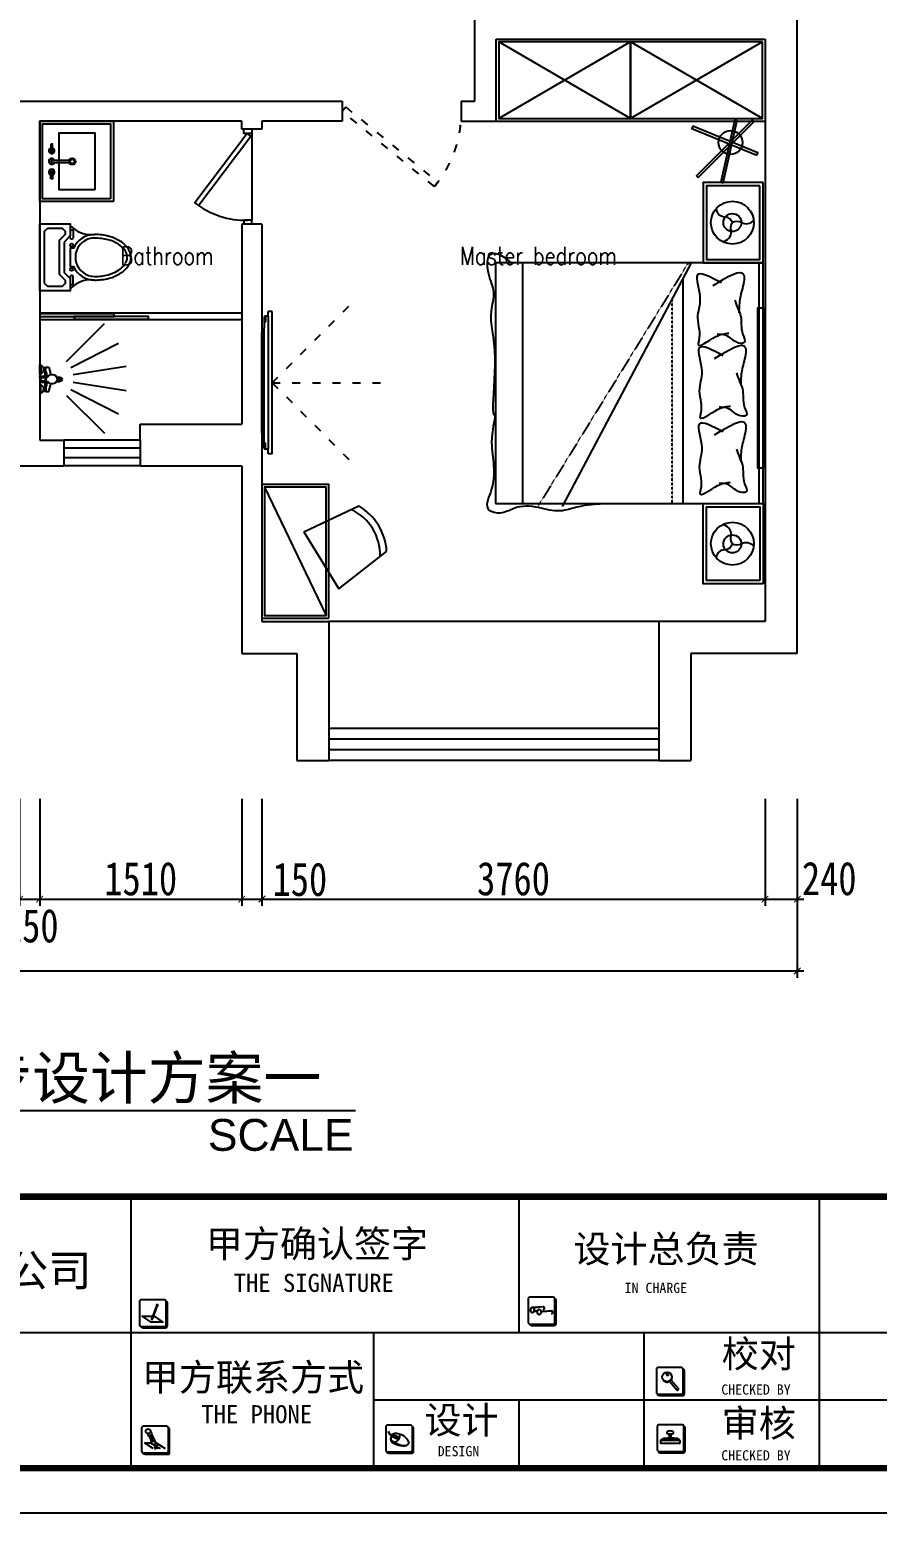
# Model space of a CAD drawing. Header units: millimetres. Extents: x -77055 to 331180, y -861586 to -491011.
# Drawn here: x 154143 to 160476, y -538275 to -527182 of the extents above; entities that cross this region are included whole.
import ezdxf
from ezdxf.enums import TextEntityAlignment as Align

# ---------------------------------------------------------------- set-up
doc = ezdxf.new("R2010")
doc.units = ezdxf.units.MM
doc.header["$PDMODE"] = 3
doc.linetypes.add('ACAD_ISO03W100', pattern=[30, 12, -18])
doc.linetypes.add('DASHED2', pattern=[0.375, 0.25, -0.125])
for name, color, linetype in [('0-01图框模板说明', 2, 'Continuous'), ('0-02图框细线', 136, 'Continuous'), ('250', 250, 'Continuous'), ('dadddd', 7, 'Continuous'), ('DOOR【门】', 1, 'Continuous'), ('IDS-FIXT', 31, 'Continuous'), ('JP-洁具灶具', 2, 'Continuous'), ('PUB_TEXT', 7, 'Continuous'), ('饰品', 36, 'Continuous')]:
    doc.layers.add(name, color=color, linetype=linetype)
doc.styles.add('_SIMPLEX', font='SIMPLEX.shx', dxfattribs={"width": 0.8})
doc.styles.add('ar', font='arial.ttf')
doc.styles.add('DIM', font='simhei.ttf', dxfattribs={"width": 0.8})
doc.styles.get("Standard").update_dxf_attribs({"font": 'simhei.ttf'})
doc.styles.add('黑体', font='simhei.ttf')
doc.dimstyles.new('1-50', dxfattribs={"dimscale": 50, "dimtxt": 5, "dimasz": 1, "dimexe": 1, "dimexo": 0.1, "dimgap": 0.5, "dimtad": 1, "dimdec": 0, "dimdsep": 46, "dimtxsty": 'DIM', "dimblk": 'ARCHTICK', "dimcen": 4, "dimdle": 1, "dimclrd": 3, "dimclre": 3, "dimclrt": 1, "dimadec": 0, "dimazin": 0, "dimtfac": 1, "dimtdec": 0, "dimtmove": 2, "dimatfit": 3, "dimldrblk": 'DOT', "dimfxl": 15, "dimfxlon": 1, "dimarcsym": 0})

# ---------------------------------------------------------------- blocks, each defined once
blk = doc.blocks.new('_ArchTick')
at = {"color": 0, "linetype": 'ByBlock', "const_width": 0.15}
blk.add_lwpolyline([(-0.5, -0.5), (0.5, 0.5)], dxfattribs=at)
blk = doc.blocks.new('*D247')
at = {"layer": '250', "color": 3, "lineweight": -2}
for p, q in [((160552, -527112), (161352, -527112)), ((161302, -527062), (161302, -527302)), ((160552, -527252), (161352, -527252))]:
    blk.add_line(p, q, dxfattribs=at)
at = {"layer": 'Defpoints', "color": 0}
for p in [(159838, -527112), (159838, -527252), (161302, -527252)]:
    blk.add_point(p, dxfattribs=at)
at = {"layer": '250', "color": 3, "lineweight": -2, "xscale": 50, "yscale": 50, "zscale": 50}
for p, rotation in [((161302, -527112), 90), ((161302, -527252), 270)]:
    blk.add_blockref('_ArchTick', p, dxfattribs=dict(at, rotation=rotation))
at = {"layer": '250', "color": 1, "insert": (161100, -527182), "char_height": 250, "attachment_point": 5, "rotation": 90, "style": 'DIM'}
blk.add_mtext('140', dxfattribs=at)
blk = doc.blocks.new('_Dot')
at = {"color": 0, "linetype": 'ByBlock', "lineweight": -2}
blk.add_line((-0.5, 0), (-1, 0), dxfattribs=at)
at = {"color": 0, "linetype": 'ByBlock', "const_width": 0.5}
blk.add_lwpolyline([(-0.25, 0, 1), (0.25, 0, 1)], format="xyb", close=True, dxfattribs=at)
blk = doc.blocks.new('*D248')
at = {"layer": '250', "color": 3, "lineweight": -2}
for p, q in [((161302, -527202), (161302, -531657)), ((160552, -527252), (161352, -527252)), ((160552, -531607), (161352, -531607))]:
    blk.add_line(p, q, dxfattribs=at)
at = {"layer": 'Defpoints', "color": 0}
for p in [(159838, -527252), (159838, -531607), (161302, -531607)]:
    blk.add_point(p, dxfattribs=at)
at = {"layer": '250', "color": 3, "lineweight": -2, "xscale": 50, "yscale": 50, "zscale": 50}
for p, rotation in [((161302, -527252), 90), ((161302, -531607), 270)]:
    blk.add_blockref('_ArchTick', p, dxfattribs=dict(at, rotation=rotation))
at = {"layer": '250', "color": 1, "insert": (161152, -529430), "char_height": 250, "attachment_point": 5, "rotation": 90, "style": 'DIM'}
blk.add_mtext('4355', dxfattribs=at)
blk = doc.blocks.new('*D249')
at = {"layer": '250', "color": 3, "lineweight": -2}
for p, q in [((160552, -531607), (161352, -531607)), ((161302, -531557), (161302, -531897)), ((160552, -531847), (161352, -531847))]:
    blk.add_line(p, q, dxfattribs=at)
at = {"layer": 'Defpoints', "color": 0}
for p in [(159838, -531607), (160078, -531847), (161302, -531847)]:
    blk.add_point(p, dxfattribs=at)
at = {"layer": '250', "color": 3, "lineweight": -2, "xscale": 50, "yscale": 50, "zscale": 50}
for p, rotation in [((161302, -531607), 90), ((161302, -531847), 270)]:
    blk.add_blockref('_ArchTick', p, dxfattribs=dict(at, rotation=rotation))
at = {"layer": '250', "color": 1, "insert": (161489, -531394), "char_height": 250, "attachment_point": 5, "rotation": 90, "style": 'DIM'}
blk.add_mtext('240', dxfattribs=at)
blk = doc.blocks.new('*D250')
at = {"layer": '250', "color": 3, "lineweight": -2}
for p, q in [((160552, -531847), (161352, -531847)), ((161302, -531797), (161302, -532457)), ((160552, -532407), (161352, -532407))]:
    blk.add_line(p, q, dxfattribs=at)
at = {"layer": 'Defpoints', "color": 0}
for p in [(160078, -531847), (159043, -532407), (161302, -532407)]:
    blk.add_point(p, dxfattribs=at)
at = {"layer": '250', "color": 3, "lineweight": -2, "xscale": 50, "yscale": 50, "zscale": 50}
for p, rotation in [((161302, -531847), 90), ((161302, -532407), 270)]:
    blk.add_blockref('_ArchTick', p, dxfattribs=dict(at, rotation=rotation))
at = {"layer": '250', "color": 1, "insert": (161100, -532127), "char_height": 250, "attachment_point": 5, "rotation": 90, "style": 'DIM'}
blk.add_mtext('560', dxfattribs=at)
blk = doc.blocks.new('*D251')
at = {"layer": '250', "color": 3, "lineweight": -2}
for p, q in [((160552, -532407), (161352, -532407)), ((161302, -532357), (161302, -532697)), ((160552, -532647), (161352, -532647))]:
    blk.add_line(p, q, dxfattribs=at)
at = {"layer": 'Defpoints', "color": 0}
for p in [(159043, -532407), (159043, -532647), (161302, -532647)]:
    blk.add_point(p, dxfattribs=at)
at = {"layer": '250', "color": 3, "lineweight": -2, "xscale": 50, "yscale": 50, "zscale": 50}
for p, rotation in [((161302, -532407), 90), ((161302, -532647), 270)]:
    blk.add_blockref('_ArchTick', p, dxfattribs=dict(at, rotation=rotation))
at = {"layer": '250', "color": 1, "insert": (161100, -532791), "char_height": 250, "attachment_point": 5, "rotation": 90, "style": 'DIM'}
blk.add_mtext('240', dxfattribs=at)
blk = doc.blocks.new('*D274')
at = {"layer": '250', "color": 3, "lineweight": -2}
for p, q in [((154068, -532933), (154068, -533733)), ((154218, -532933), (154218, -533733)), ((154018, -533683), (154268, -533683))]:
    blk.add_line(p, q, dxfattribs=at)
at = {"layer": 'Defpoints', "color": 0}
for p in [(154068, -529888), (154218, -530688), (154218, -533683)]:
    blk.add_point(p, dxfattribs=at)
at = {"layer": '250', "color": 3, "lineweight": -2, "xscale": 50, "yscale": 50, "zscale": 50, "rotation": 180}
blk.add_blockref('_ArchTick', (154068, -533683), dxfattribs=at)
at = {"layer": '250', "color": 3, "lineweight": -2, "xscale": 50, "yscale": 50, "zscale": 50}
blk.add_blockref('_ArchTick', (154218, -533683), dxfattribs=at)
at = {"layer": '250', "color": 1, "insert": (154155, -533883), "char_height": 250, "attachment_point": 5, "style": 'DIM'}
blk.add_mtext('150', dxfattribs=at)
blk = doc.blocks.new('*D275')
at = {"layer": '250', "color": 3, "lineweight": -2}
for p, q in [((154218, -532933), (154218, -533733)), ((155728, -532933), (155728, -533733)), ((154168, -533683), (155778, -533683))]:
    blk.add_line(p, q, dxfattribs=at)
at = {"layer": 'Defpoints', "color": 0}
for p in [(154218, -530688), (155728, -530878), (155728, -533683)]:
    blk.add_point(p, dxfattribs=at)
at = {"layer": '250', "color": 3, "lineweight": -2, "xscale": 50, "yscale": 50, "zscale": 50, "rotation": 180}
blk.add_blockref('_ArchTick', (154218, -533683), dxfattribs=at)
at = {"layer": '250', "color": 3, "lineweight": -2, "xscale": 50, "yscale": 50, "zscale": 50}
blk.add_blockref('_ArchTick', (155728, -533683), dxfattribs=at)
at = {"layer": '250', "color": 1, "insert": (154973, -533531), "char_height": 250, "attachment_point": 5, "style": 'DIM'}
blk.add_mtext('1510', dxfattribs=at)
blk = doc.blocks.new('*D276')
at = {"layer": '250', "color": 3, "lineweight": -2}
for p, q in [((155728, -532933), (155728, -533733)), ((155878, -532933), (155878, -533733)), ((155678, -533683), (155928, -533683))]:
    blk.add_line(p, q, dxfattribs=at)
at = {"layer": 'Defpoints', "color": 0}
for p in [(155878, -532043), (155728, -532283), (155878, -533683)]:
    blk.add_point(p, dxfattribs=at)
at = {"layer": '250', "color": 3, "lineweight": -2, "xscale": 50, "yscale": 50, "zscale": 50, "rotation": 180}
blk.add_blockref('_ArchTick', (155728, -533683), dxfattribs=at)
at = {"layer": '250', "color": 3, "lineweight": -2, "xscale": 50, "yscale": 50, "zscale": 50}
blk.add_blockref('_ArchTick', (155878, -533683), dxfattribs=at)
at = {"layer": '250', "color": 1, "insert": (156162, -533536), "char_height": 250, "attachment_point": 5, "style": 'DIM'}
blk.add_mtext('150', dxfattribs=at)
blk = doc.blocks.new('*D277')
at = {"layer": '250', "color": 3, "lineweight": -2}
for p, q in [((155878, -532933), (155878, -533733)), ((159638, -532933), (159638, -533733)), ((155828, -533683), (159688, -533683))]:
    blk.add_line(p, q, dxfattribs=at)
at = {"layer": 'Defpoints', "color": 0}
for p in [(155878, -532043), (159638, -532043), (159638, -533683)]:
    blk.add_point(p, dxfattribs=at)
at = {"layer": '250', "color": 3, "lineweight": -2, "xscale": 50, "yscale": 50, "zscale": 50, "rotation": 180}
blk.add_blockref('_ArchTick', (155878, -533683), dxfattribs=at)
at = {"layer": '250', "color": 3, "lineweight": -2, "xscale": 50, "yscale": 50, "zscale": 50}
blk.add_blockref('_ArchTick', (159638, -533683), dxfattribs=at)
at = {"layer": '250', "color": 1, "insert": (157758, -533531), "char_height": 250, "attachment_point": 5, "style": 'DIM'}
blk.add_mtext('3760', dxfattribs=at)
blk = doc.blocks.new('*D278')
at = {"layer": '250', "color": 3, "lineweight": -2}
for p, q in [((159638, -532933), (159638, -533733)), ((159878, -532933), (159878, -533733)), ((159588, -533683), (159928, -533683))]:
    blk.add_line(p, q, dxfattribs=at)
at = {"layer": 'Defpoints', "color": 0}
for p in [(159638, -532043), (159878, -532283), (159878, -533683)]:
    blk.add_point(p, dxfattribs=at)
at = {"layer": '250', "color": 3, "lineweight": -2, "xscale": 50, "yscale": 50, "zscale": 50, "rotation": 180}
blk.add_blockref('_ArchTick', (159638, -533683), dxfattribs=at)
at = {"layer": '250', "color": 3, "lineweight": -2, "xscale": 50, "yscale": 50, "zscale": 50}
blk.add_blockref('_ArchTick', (159878, -533683), dxfattribs=at)
at = {"layer": '250', "color": 1, "insert": (160117, -533530), "char_height": 250, "attachment_point": 5, "style": 'DIM'}
blk.add_mtext('240', dxfattribs=at)
blk = doc.blocks.new('*D280')
at = {"layer": '250', "color": 3, "lineweight": -2}
for p, q in [((145608, -533471), (145608, -534271)), ((159878, -533471), (159878, -534271)), ((159928, -534221), (145558, -534221))]:
    blk.add_line(p, q, dxfattribs=at)
at = {"layer": 'Defpoints', "color": 0}
for p in [(145608, -532836), (159878, -532836), (145608, -534221)]:
    blk.add_point(p, dxfattribs=at)
at = {"layer": '250', "color": 3, "lineweight": -2, "xscale": 50, "yscale": 50, "zscale": 50, "rotation": 180}
blk.add_blockref('_ArchTick', (145608, -534221), dxfattribs=at)
at = {"layer": '250', "color": 3, "lineweight": -2, "xscale": 50, "yscale": 50, "zscale": 50}
blk.add_blockref('_ArchTick', (159878, -534221), dxfattribs=at)
at = {"layer": '250', "color": 1, "insert": (152743, -534070), "char_height": 250, "attachment_point": 5, "style": 'DIM'}
blk.add_mtext('14270', dxfattribs=at)
blk = doc.blocks.new('A$C54042851')
at = {"layer": 'PUB_TEXT', "color": 5, "style": '_SIMPLEX', "width": 0.8}
for s, height, p in [('Bathroom', 133.3, (7045, 25)), ('Master bedroom', 133.33, (9583, 25))]:
    blk.add_text(s, height=height, dxfattribs=at).set_placement(p)
blk = doc.blocks.new('GFV85')
at = {"color": 2, "ltscale": 1000}
for p, q in [((56980, 6593), (54980, 6593)), ((54980, 6593), (54980, 4793)), ((56980, 4793), (56980, 6593)), ((56380, 4793), (56380, 6475)), ((54980, 4793), (56980, 4793))]:
    blk.add_line(p, q, dxfattribs=at)
at = {"color": 8, "ltscale": 1000}
blk.add_line((55180, 6593), (55180, 4793), dxfattribs=at)
at = {"color": 8, "linetype": 'DASHED2', "ltscale": 0.5}
for p, q in [((56420, 6593), (55290, 4762)), ((56300, 4793), (56300, 6317))]:
    blk.add_line(p, q, dxfattribs=at)
at = {"color": 1, "ltscale": 1000}
for p, q in [((56440, 6593), (55476, 4771)), ((56950, 4793), (56950, 6593))]:
    blk.add_line(p, q, dxfattribs=at)
at = {"color": 2}
for points in [[(56980, 7193), (56530, 7193), (56530, 6593), (56980, 6593)], [(56980, 4193), (56530, 4193), (56530, 4793), (56980, 4793)]]:
    blk.add_lwpolyline(points, close=True, dxfattribs=at)
at = {"color": 1}
for points in [[(56955, 7168), (56555, 7168), (56555, 6618), (56955, 6618)], [(56955, 4218), (56555, 4218), (56555, 4768), (56955, 4768)]]:
    blk.add_lwpolyline(points, close=True, dxfattribs=at)
at = {"color": 3}
blk.add_lwpolyline([(56980, 5057), (56940, 5057), (56940, 6256), (56980, 6256)], close=True, dxfattribs=at)
for centre in [(56749, 6893), (56749, 4493)]:
    blk.add_circle(centre, 160, dxfattribs=at)
at = {"color": 1}
for centre in [(56749, 6894), (56749, 4491)]:
    blk.add_circle(centre, 67.5, dxfattribs=at)
for centre, radius, start, end in [((56693, 7002), 65, 184.5472, 274.0046), ((56684, 6868), 70.2, 21.5496, 79.0602), ((56805, 6852), 69.8, 142.7692, 200.655), ((56783, 6815), 86, 66.8898, 113.1102), ((56850, 6966), 80.7, 245.5061, 315.9952), ((56669, 6822), 70.8, 274.3234, 4.4208), ((56669, 4563), 70.8, 355.5792, 85.6766), ((56805, 4533), 69.8, 159.345, 217.2308), ((56693, 4383), 65, 85.9954, 175.4528), ((56684, 4517), 70.2, 280.9398, 338.4504), ((56783, 4570), 86, 246.8898, 293.1102), ((56850, 4419), 80.7, 44.0048, 114.4939)]:
    blk.add_arc(centre, radius, start, end, dxfattribs=at)
at = {"color": 2, "ltscale": 1000}
blk.add_open_spline([(55099, 6593), (55020, 6663), (54902, 6692), (54924, 6482), (54983, 6374), (54918, 6183), (55000, 5964), (54942, 5420), (54992, 5492), (54918, 5209), (55008, 4991), (54883, 4745), (55025, 4713), (55227, 4826), (55393, 4701), (55617, 4783), (55724, 4789), (55783, 4793)], degree=3, knots=[0, 0, 0, 0, 140.356688, 240.855445, 374.272085, 514.628774, 800.960617, 1037.309606, 1234.977718, 1501.883052, 1872.056655, 1990.732643, 2052.345442, 2125.407537, 2467.000811, 2608.004871, 2786.638856, 2786.638856, 2786.638856, 2786.638856], dxfattribs=at)
at = {"color": 1, "ltscale": 1000}
for points, knots in [([(56603, 6422), (56710, 6488), (56868, 6585), (56824, 6402), (56800, 6315), (56799, 6258), (56798, 6220)], [0, 0, 0, 0, 257.192142, 380.388355, 440.188761, 557.045341, 557.045341, 557.045341, 557.045341]), ([(56667, 6443), (56587, 6486), (56433, 6569), (56519, 6354), (56499, 6254), (56482, 6176), (56504, 6095), (56505, 6033), (56480, 5939), (56624, 6057), (56694, 6064), (56723, 6067)], [0, 0, 0, 0, 197.98522, 383.798459, 461.536852, 537.063609, 629.138715, 719.341985, 744.183766, 895.041347, 1000.692483, 1000.692483, 1000.692483, 1000.692483]), ([(56767, 6314), (56774, 6293), (56787, 6254), (56827, 6170), (56802, 6093), (56857, 5995), (56770, 5983), (56724, 6058), (56658, 6058), (56636, 6058)], [0, 0, 0, 0, 70.314327, 132.712823, 281.06886, 345.030234, 373.143701, 508.899423, 574.349148, 574.349148, 574.349148, 574.349148]), ([(56616, 5877), (56723, 5943), (56881, 6040), (56837, 5858), (56813, 5770), (56812, 5713), (56811, 5675)], [0, 0, 0, 0, 257.192142, 380.388355, 440.188761, 557.045341, 557.045341, 557.045341, 557.045341]), ([(56680, 5898), (56600, 5941), (56446, 6024), (56532, 5809), (56512, 5709), (56495, 5631), (56517, 5550), (56518, 5488), (56493, 5394), (56637, 5512), (56707, 5519), (56736, 5522)], [0, 0, 0, 0, 197.98522, 383.798459, 461.536852, 537.063609, 629.138715, 719.341985, 744.183766, 895.041347, 1000.692483, 1000.692483, 1000.692483, 1000.692483]), ([(56779, 5769), (56787, 5748), (56800, 5709), (56840, 5625), (56815, 5548), (56870, 5450), (56783, 5438), (56737, 5513), (56671, 5513), (56649, 5514)], [0, 0, 0, 0, 70.314327, 132.712823, 281.06886, 345.030234, 373.143701, 508.899423, 574.349148, 574.349148, 574.349148, 574.349148]), ([(56616, 5307), (56723, 5373), (56881, 5470), (56837, 5288), (56813, 5201), (56812, 5144), (56811, 5106)], [0, 0, 0, 0, 257.192142, 380.388355, 440.188761, 557.045341, 557.045341, 557.045341, 557.045341]), ([(56680, 5328), (56600, 5371), (56446, 5454), (56532, 5239), (56512, 5140), (56495, 5062), (56517, 4980), (56518, 4918), (56493, 4825), (56637, 4943), (56707, 4950), (56736, 4952)], [0, 0, 0, 0, 197.98522, 383.798459, 461.536852, 537.063609, 629.138715, 719.341985, 744.183766, 895.041347, 1000.692483, 1000.692483, 1000.692483, 1000.692483]), ([(56779, 5200), (56787, 5179), (56800, 5139), (56840, 5055), (56815, 4978), (56870, 4880), (56783, 4868), (56737, 4944), (56671, 4944), (56649, 4944)], [0, 0, 0, 0, 70.314327, 132.712823, 281.06886, 345.030234, 373.143701, 508.899423, 574.349148, 574.349148, 574.349148, 574.349148])]:
    blk.add_open_spline(points, degree=3, knots=knots, dxfattribs=at)
blk = doc.blocks.new('WERWW')
at = {"color": 1}
for points in [[(50095, 16268), (49868, 16268), (49823, 16223), (49732, 16223), (49732, 16450), (50232, 16450), (50232, 16223), (50141, 16223)], [(49788, 16416), (49766, 16393), (49766, 16280), (49788, 16257), (49808, 16257), (49854, 16302), (50109, 16302), (50155, 16257), (50175, 16257), (50198, 16280), (50198, 16393), (50175, 16416)]]:
    blk.add_lwpolyline(points, close=True, dxfattribs=at)
for points in [[(49777, 16223), (49777, 16200), (49834, 16200, 1), (49834, 16223), (49823, 16223)], [(50186, 16200), (50186, 16200), (50129, 16200, -1), (50129, 16223), (50141, 16223)]]:
    blk.add_lwpolyline(points, format="xyb", dxfattribs=at)
at = {"color": 2}
blk.add_lwpolyline([(49913, 16200), (49913, 16197, 0.298217), (49811, 16041, 0.063415), (49825, 15932, 0.076468), (49861, 15848, 0.107136), (49921, 15787, 0.147373), (49982, 15768, 0.147373), (50042, 15787, 0.107136), (50102, 15848, 0.076468), (50138, 15932, 0.063415), (50152, 16041, 0.298217), (50050, 16197), (50050, 16200)], format="xyb", dxfattribs=at)
at = {"color": 1}
for points in [[(50050, 16200), (50050, 16223), (49913, 16223), (49913, 16200)], [(50186, 16223), (50186, 16200)]]:
    blk.add_lwpolyline(points, dxfattribs=at)
for centre in [(49891, 16212), (50073, 16212)]:
    blk.add_circle(centre, 11.4, dxfattribs=at)
for centre, radius, start, end in [((49609, 16069), 204, 39.9797, 48.911), ((50355, 16069), 204, 131.089, 140.0203), ((49982, 16041), 143, 106.6015, 180), ((49982, 16041), 143, 0, 106.6015), ((50246, 16041), 408, 180, 194.5142), ((49717, 16041), 408, 345.4858, 360), ((50116, 16007), 273, 194.5142, 212.0054), ((50033, 15956), 176, 212.0054, 236.4659), ((49930, 15956), 176, 303.5341, 327.9946), ((49848, 16007), 273, 327.9946, 345.4858), ((49982, 15878), 82.2, 236.4659, 269.9999), ((49982, 15878), 82.2, 270.0001, 303.5341)]:
    blk.add_arc(centre, radius, start, end, dxfattribs=at)
at = {"color": 2}
for centre, start, end in [((49609, 16069), 352.2011, 39.9797), ((50355, 16069), 140.0203, 187.7989)]:
    blk.add_arc(centre, 204, start, end, dxfattribs=at)
blk = doc.blocks.new('A$C375F542B')
at = {"color": 45}
for points in [[(465, 458), (453, 471), (34, 52), (47, 39)], [(338, 469), (320, 473), (216, 4), (234, 0)], [(485, 207), (492, 224), (7, 423), (0, 406)]]:
    blk.add_lwpolyline(points, close=True, dxfattribs=at)
blk.add_circle((289, 301), 89.6, dxfattribs=at)
blk = doc.blocks.new('941RFD')
at = {"color": 2}
for p, q in [((40964, 8550), (40841, 8550)), ((40964, 8532), (40841, 8532))]:
    blk.add_line(p, q, dxfattribs=at)
for points in [[(40643, 8754), (40909, 8754), (40909, 8328), (40643, 8328)], [(40971, 8671), (40971, 8613), (40959, 8613), (40959, 8671)], [(40971, 8411), (40971, 8469), (40959, 8469), (40959, 8411)]]:
    blk.add_lwpolyline(points, close=True, dxfattribs=at)
for radius in [24, 16]:
    blk.add_circle((40812, 8541), radius, dxfattribs=at)
for centre, radius, start, end in [((40841, 8541), 8.57, 90, 270), ((40965, 8621), 22, 105.2764, 74.7237), ((40965, 8541), 22, 202.9179, 157.0821), ((40964, 8541), 8.57, 270, 90), ((40965, 8461), 22, 285.2764, 254.7237)]:
    blk.add_arc(centre, radius, start, end, dxfattribs=at)
blk = doc.blocks.new('A$C761A5A90')
at = {"color": 8, "ltscale": 120}
for p, q in [((-77, 233), (-258, 589)), ((-23, 251), (-86, 646)), ((34, 251), (96, 646)), ((87, 233), (269, 589)), ((-123, 200), (-405, 483)), ((133, 200), (416, 483))]:
    blk.add_line(p, q, dxfattribs=at)
at = {"layer": 'IDS-FIXT'}
for p, q in [((-20, 123), (-17, 151)), ((-19, 124), (-16, 147)), ((-14, 126), (-12, 139)), ((12, 127), (10, 139)), ((17, 125), (14, 147)), ((18, 125), (15, 151)), ((-108, 8), (-89, 27)), ((-108, 0), (-108, 8)), ((-108, 8), (-40, 8)), ((-40, 0), (-108, 0)), ((-92, 68), (-44, 81)), ((-92, 45), (-92, 68)), ((-87, 45), (-92, 45)), ((-89, 41), (-87, 43)), ((-89, 33), (-89, 41)), ((-89, 41), (-86, 41)), ((-87, 31), (-89, 33)), ((-86, 33), (-89, 33)), ((-89, 27), (-87, 27)), ((-87, 45), (-87, 43)), ((-61, 45), (-87, 45)), ((-87, 43), (-74, 43)), ((-87, 27), (-87, 31)), ((-87, 31), (-74, 31)), ((-87, 27), (-74, 27)), ((-86, 41), (-84, 43)), ((-86, 41), (-86, 33)), ((-86, 33), (-83, 31)), ((-77, 41), (-79, 43)), ((-79, 31), (-77, 33)), ((-77, 33), (-77, 41)), ((-77, 41), (-74, 41)), ((-77, 33), (-74, 33)), ((-61, 43), (-74, 43)), ((-71, 41), (-74, 41)), ((-71, 33), (-74, 33)), ((-61, 31), (-74, 31)), ((-61, 27), (-74, 27)), ((-71, 41), (-69, 43)), ((-71, 33), (-71, 41)), ((-69, 31), (-71, 33)), ((-63, 33), (-66, 31)), ((-63, 41), (-65, 43)), ((-63, 41), (-63, 33)), ((-59, 41), (-63, 41)), ((-63, 33), (-59, 33)), ((-61, 45), (-61, 43)), ((-50, 45), (-61, 45)), ((-59, 41), (-61, 43)), ((-61, 31), (-59, 33)), ((-61, 27), (-61, 31)), ((-59, 27), (-61, 27)), ((-59, 33), (-59, 41)), ((-40, 8), (-59, 27)), ((-40, 8), (-40, 0)), ((-16, 57), (-27, 70)), ((-22, 44), (-15, 44)), ((-22, 0), (-22, 44)), ((-12, 0), (-22, 0)), ((-14, 47), (-14, 51)), ((-14, 47), (0, 47)), ((-11, 6), (-14, 42)), ((-14, 42), (0, 42)), ((-9, 6), (-12, 42)), ((-12, 18), (-12, 0)), ((-11, 8), (0, 8)), ((-11, 6), (0, 6)), ((14, 47), (0, 47)), ((14, 42), (0, 42)), ((11, 8), (0, 8)), ((11, 6), (0, 6)), ((9, 6), (12, 42)), ((11, 6), (14, 42)), ((12, 18), (12, 0)), ((12, 0), (22, 0)), ((14, 47), (14, 51)), ((22, 44), (15, 44)), ((16, 57), (27, 70)), ((22, 0), (22, 44)), ((38, 8), (57, 27)), ((38, 8), (38, 0)), ((106, 8), (38, 8)), ((38, 0), (73, 0)), ((90, 68), (42, 81)), ((48, 45), (59, 45)), ((57, 41), (59, 43)), ((57, 33), (57, 41)), ((57, 41), (61, 41)), ((59, 31), (57, 33)), ((61, 33), (57, 33)), ((57, 27), (59, 27)), ((59, 45), (59, 43)), ((59, 45), (85, 45)), ((59, 43), (72, 43)), ((59, 27), (59, 31)), ((59, 31), (72, 31)), ((59, 27), (72, 27)), ((61, 41), (63, 43)), ((61, 41), (61, 33)), ((61, 33), (64, 31)), ((69, 41), (67, 43)), ((67, 31), (69, 33)), ((69, 41), (72, 41)), ((69, 33), (69, 41)), ((69, 33), (72, 33)), ((85, 43), (72, 43)), ((75, 41), (72, 41)), ((75, 33), (72, 33)), ((85, 31), (72, 31)), ((85, 27), (72, 27)), ((73, 0), (93, 0)), ((75, 41), (77, 43)), ((75, 33), (75, 41)), ((77, 31), (75, 33)), ((84, 33), (81, 31)), ((84, 41), (82, 43)), ((84, 41), (84, 33)), ((87, 41), (84, 41)), ((84, 33), (87, 33)), ((85, 45), (85, 43)), ((85, 45), (90, 45)), ((87, 41), (85, 43)), ((85, 31), (87, 33)), ((85, 27), (85, 31)), ((87, 27), (85, 27)), ((87, 33), (87, 41)), ((106, 8), (87, 27)), ((90, 45), (90, 68)), ((93, 0), (106, 0)), ((106, 0), (106, 8))]:
    blk.add_line(p, q, dxfattribs=at)
for centre, radius, start, end in [((0, 93), 36.1, 319.5542, 220.4458), ((1, 149), 18, 95.4923, 174.5077), ((1, 145), 17.5, 96.9811, 173.0189), ((2, 139), 20.4, 99.0595, 154.6803), ((-1, 137), 11, 87.2058, 172.4054), ((-3, 149), 18, 5.4923, 84.5077), ((-3, 145), 17.5, 6.9811, 83.0189), ((-4, 139), 20.4, 25.3197, 80.9405), ((0, 137), 11, 7.5946, 92.7942), ((-3, 339), 301, 257.8397, 266.4081), ((-47, 38), 11.4, 98.8068, 145.204), ((-41, -1), 46.4, 73.3881, 101.84), ((-42, 6), 44.3, 59.2774, 98.8068), ((-51, 111), 30.8, 284.3003, 301.8624), ((-31, 33), 11.7, 39.2318, 73.3881), ((-1, 66), 25.6, 172.7672, 237.1919), ((-23, 51), 8.55, 0, 40.4458), ((-10, 45), 4.75, 143.1301, 216.8699), ((0, 27), 24.2, 241.9275, 298.0725), ((23, 51), 8.55, 139.5542, 180), ((10, 45), 4.75, 323.1301, 36.8699), ((-1, 66), 25.6, 308.018, 2.6898), ((40, 6), 44.3, 81.1932, 120.7226), ((-3, 339), 301, 274.7401, 282.1603), ((29, 33), 11.7, 106.6119, 127.7119), ((39, -1), 46.4, 78.16, 106.6119), ((49, 111), 30.8, 241.6884, 255.6997), ((45, 38), 11.4, 34.796, 81.1932)]:
    blk.add_arc(centre, radius, start, end, dxfattribs=at)
blk = doc.blocks.new('A$C19C21231')
at = {"layer": 'DOOR【门】', "color": 250, "linetype": 'ACAD_ISO03W100', "ltscale": 5}
for q in [(-636, -636), (0, -900), (636, -636)]:
    blk.add_line((0, 0), q, dxfattribs=at)
at = {"layer": '饰品', "color": 1}
for p, q in [((-532, 0), (-532, 30)), ((-532, 30), (-497, 30)), ((-532, 0), (532, 0)), ((-497, 30), (-497, 51)), ((-489, 60), (-407, 60)), ((-407, 60), (-391, 72)), ((-376, 77), (376, 77)), ((407, 60), (391, 72)), ((489, 60), (407, 60)), ((497, 30), (497, 51)), ((497, 30), (532, 30)), ((532, 0), (532, 30))]:
    blk.add_line(p, q, dxfattribs=at)
at = {"layer": '饰品', "color": 8}
for p, q in [((-497, 50), (-459, 50)), ((497, 30), (-497, 30)), ((-451, 54), (-448, 60)), ((-407, 60), (407, 60)), ((451, 54), (448, 60)), ((497, 50), (459, 50))]:
    blk.add_line(p, q, dxfattribs=at)
at = {"layer": '饰品', "color": 1}
for centre, radius, start, end in [((-489, 51), 8.64, 90, 180), ((-376, 51), 25.9, 90, 127.4515), ((376, 51), 25.9, 52.5485, 90), ((489, 51), 8.64, 0, 90)]:
    blk.add_arc(centre, radius, start, end, dxfattribs=at)
at = {"layer": '饰品', "color": 8}
for centre, start, end in [((-459, 58), 270, 333.3646), ((459, 58), 206.6354, 270)]:
    blk.add_arc(centre, 8.64, start, end, dxfattribs=at)
blk = doc.blocks.new('A$C277C16EF')
at = {"layer": '0-01图框模板说明'}
for points in [[(-12145, 1411, -0.414214), (-12158, 1397), (-12331, 1397, -0.071272), (-12335, 1398, 0.348143), (-12322, 1388), (-12149, 1388, 0.414214), (-12135, 1401), (-12135, 1574, 0.333108), (-12145, 1587, -0.057743), (-12145, 1584)], [(-9240, 1428, -0.414214), (-9254, 1415), (-9427, 1415, -0.071272), (-9430, 1416, 0.348143), (-9417, 1405), (-9245, 1405, 0.414214), (-9231, 1419), (-9231, 1592, 0.333108), (-9241, 1605, -0.057743), (-9240, 1601)], [(-8283, 904, -0.414214), (-8296, 891), (-8469, 891, -0.071272), (-8473, 891, 0.348143), (-8460, 881), (-8287, 881, 0.414214), (-8273, 894), (-8273, 1067, 0.333108), (-8283, 1080, -0.057743), (-8283, 1077)], [(-12128, 465, -0.414214), (-12141, 451), (-12314, 451, -0.071272), (-12318, 452, 0.348143), (-12305, 442), (-12132, 442, 0.414214), (-12119, 455), (-12119, 628, 0.333108), (-12129, 641, -0.057743), (-12128, 638)], [(-10305, 473, -0.414214), (-10318, 460), (-10491, 460, -0.071272), (-10495, 460, 0.348143), (-10482, 450), (-10309, 450, 0.414214), (-10296, 463), (-10296, 636, 0.333108), (-10305, 649, -0.057743), (-10305, 646)], [(-8276, 476, -0.414214), (-8289, 462), (-8462, 462, -0.071272), (-8466, 463, 0.348143), (-8453, 453), (-8280, 453, 0.414214), (-8267, 466), (-8267, 639, 0.333108), (-8276, 652, -0.057743), (-8276, 649)]]:
    blk.add_hatch(color=8, dxfattribs=at).paths.add_polyline_path(points)
at = {"layer": '0-01图框模板说明', "color": 8}
for p, q in [((-12251, 1448), (-12253, 1444)), ((-12252, 1448), (-12253, 1446)), ((-12253, 1446), (-12253, 1444)), ((-12252, 1445), (-12253, 1444)), ((-12251, 1447), (-12252, 1445)), ((-9408, 1541), (-9327, 1547)), ((-9396, 1540), (-9326, 1546)), ((-9345, 1510), (-9264, 1516)), ((-9333, 1509), (-9264, 1515)), ((-8385, 988), (-8328, 922)), ((-8374, 997), (-8317, 932)), ((-10462, 577), (-10429, 561)), ((-10421, 576), (-10454, 588)), ((-10449, 575), (-10449, 575)), ((-10449, 575), (-10425, 562)), ((-10420, 571), (-10445, 582)), ((-10379, 585), (-10421, 597)), ((-10411, 561), (-10404, 557)), ((-8449, 546), (-8428, 560)), ((-8426, 561), (-8406, 561)), ((-8383, 572), (-8383, 576)), ((-8376, 572), (-8376, 576)), ((-8350, 561), (-8328, 561)), ((-8308, 546), (-8326, 560)), ((-12241, 484), (-12306, 527)), ((-12306, 527), (-12253, 527)), ((-12224, 527), (-12219, 527)), ((-12219, 527), (-12153, 484)), ((-10471, 551), (-10471, 551)), ((-10456, 543), (-10415, 520))]:
    blk.add_line(p, q, dxfattribs=at)
at = {"layer": '0-01图框模板说明', "color": 2, "const_width": 49}
blk.add_lwpolyline([(-338, 19745), (-338, 338), (-28062, 338), (-28062, 19745)], close=True, dxfattribs=at)
blk.add_lwpolyline([(-338, 2367), (-28066, 2367)], dxfattribs=at)
at = {"layer": '0-01图框模板说明', "color": 8}
for points in [[(-12331, 1397), (-12158, 1397, 0.414214), (-12145, 1411), (-12145, 1584, 0.414214), (-12158, 1597), (-12331, 1597, 0.414214), (-12344, 1584), (-12344, 1411, 0.414214)], [(-12208, 1555), (-12215, 1557), (-12215, 1559, -0.451962), (-12211, 1560), (-12210, 1560, -0.418435), (-12208, 1556)], [(-9427, 1415), (-9254, 1415, 0.414214), (-9240, 1428), (-9240, 1601, 0.414214), (-9254, 1615), (-9427, 1615, 0.414214), (-9440, 1601), (-9440, 1428, 0.414214)], [(-8469, 891), (-8296, 891, 0.414214), (-8283, 904), (-8283, 1077, 0.414214), (-8296, 1090), (-8469, 1090, 0.414214), (-8482, 1077), (-8482, 904, 0.414214)], [(-12314, 451), (-12141, 451, 0.414214), (-12128, 465), (-12128, 638, 0.414214), (-12141, 651), (-12314, 651, 0.414214), (-12328, 638), (-12328, 465, 0.414214)], [(-10491, 460), (-10318, 460, 0.414214), (-10305, 473), (-10305, 646, 0.414214), (-10318, 659), (-10491, 659, 0.414214), (-10504, 646), (-10504, 473, 0.414214)], [(-8462, 462), (-8289, 462, 0.414214), (-8276, 476), (-8276, 649, 0.414214), (-8289, 662), (-8462, 662, 0.414214), (-8476, 649), (-8476, 476, 0.414214)], [(-8446, 547), (-8311, 547, -0.414214), (-8307, 543), (-8307, 526, -0.414214), (-8311, 522), (-8446, 522, -0.414214), (-8450, 526), (-8450, 543, -0.414214)]]:
    blk.add_lwpolyline(points, format="xyb", close=True, dxfattribs=at)
for points in [[(-12335, 1398, 0.348143), (-12322, 1388), (-12149, 1388, 0.414214), (-12135, 1401), (-12135, 1574, 0.333108), (-12145, 1587)], [(-9430, 1416, 0.348143), (-9417, 1405), (-9245, 1405, 0.414214), (-9231, 1419), (-9231, 1592, 0.333108), (-9241, 1605)], [(-8473, 891, 0.348143), (-8460, 881), (-8287, 881, 0.414214), (-8273, 894), (-8273, 1067, 0.333108), (-8283, 1080)], [(-12318, 452, 0.348143), (-12305, 442), (-12132, 442, 0.414214), (-12119, 455), (-12119, 628, 0.333108), (-12129, 641)], [(-10495, 460, 0.348143), (-10482, 450), (-10309, 450, 0.414214), (-10296, 463), (-10296, 636, 0.333108), (-10305, 649)], [(-8466, 463, 0.348143), (-8453, 453), (-8280, 453, 0.414214), (-8267, 466), (-8267, 639, 0.333108), (-8276, 652)]]:
    blk.add_lwpolyline(points, format="xyb", dxfattribs=at)
for points in [[(-12208, 1555), (-12216, 1558), (-12218, 1551), (-12210, 1548)], [(-12251, 1447), (-12252, 1448), (-12249, 1464), (-12242, 1462)], [(-12211, 1548), (-12218, 1551), (-12249, 1464), (-12242, 1462)], [(-8409, 559), (-8347, 559), (-8347, 551), (-8409, 551)]]:
    blk.add_lwpolyline(points, close=True, dxfattribs=at)
for points in [[(-12238, 1473), (-12235, 1473), (-12170, 1430), (-12257, 1430), (-12323, 1473), (-12246, 1473)], [(-8369, 565), (-8356, 565), (-8347, 559), (-8409, 559), (-8399, 565), (-8390, 565)]]:
    blk.add_lwpolyline(points, dxfattribs=at)
for centre, radius in [((-8402, 1020), 36), ((-12280, 614), 17.7), ((-12268, 579), 2.53), ((-12263, 570), 2.53), ((-12262, 582), 2.53), ((-12259, 560), 2.53), ((-12258, 573), 2.53), ((-12256, 586), 2.53), ((-12253, 563), 2.53), ((-12252, 576), 2.53), ((-12247, 566), 2.53), ((-12242, 555), 2.53), ((-12254, 548), 2.53), ((-12239, 527), 14.3), ((-12248, 551), 2.53)]:
    blk.add_circle(centre, radius, dxfattribs=at)
for centre, radius, start, end in [((-9389, 1516), 24.9, 105.757, 120.9015), ((-9388, 1491), 21.7, 39.9377, 115.0821), ((-9396, 1540), 0.332, 94.538, 105.757), ((-9381, 1528), 16.1, 194.4811, 315.0527), ((-9326, 1485), 24.9, 105.757, 138.6812), ((-9333, 1509), 0.332, 94.538, 105.757), ((-9332, 1534), 14.1, 298.7114, 70.1269), ((-9332, 1534), 13.4, 300.3285, 62.5398), ((-9326, 1545), 0.332, 62.5398, 94.538), ((-9325, 1522), 0.341, 133.8328, 294.2798), ((-9269, 1503), 14.1, 298.7114, 70.1269), ((-9264, 1515), 0.332, 62.5398, 94.538), ((-9270, 1503), 13.4, 300.3285, 62.5398), ((-9263, 1491), 0.341, 133.8328, 294.2798), ((-8401, 1017), 36, 191.5054, 300.5031), ((-8404, 1020), 18, 22.4479, 114.9174), ((-8408, 1029), 8.45, 340.0341, 111.5177), ((-8401, 1017), 36, 323.7918, 16.5929), ((-8324, 929), 7.87, 246.2917, 21.6824), ((-12394, 500), 144, 10.8653, 46.0134), ((-11892, 729), 386, 196.3548, 210.1283), ((-10446, 561), 21.3, 158.1829, 240.9002), ((-10421, 555), 46.4, 172.2315, 207.5085), ((-10376, 526), 99.8, 139.3249, 154.2833), ((-10430, 563), 35, 74.0812, 127.264), ((-10447, 579), 3.62, 54.1755, 246.924), ((-10445, 579), 46.7, 277.384, 14.5417), ((-10419, 579), 21, 239.1443, 279.6549), ((-10424, 568), 5.39, 255.5948, 46.2056), ((-10431, 557), 21, 22.1455, 62.6561), ((-10416, 563), 5.32, 279.6549, 22.1455), ((-10448, 474), 131, 28.784, 58.3007), ((-8426, 557), 3.88, 90, 119.8772), ((-8379, 671), 77.3, 259.2449, 280.7551), ((-8411, 572), 28.6, 7.6088, 51.9955), ((-8395, 577), 13.3, 284.907, 336.821), ((-8379, 584), 23.4, 237.0341, 302.9659), ((-8347, 572), 28.6, 128.0045, 172.3912), ((-8373, 572), 2.72, 180, 209.5766), ((-8363, 578), 14.2, 209.5766, 255.9056), ((-8328, 557), 3.88, 58.6434, 90), ((-10374, 651), 146, 233.0714, 279.6677), ((-10357, 637), 131, 243.4996, 273.0164), ((-10359, 532), 27.1, 290.3762, 11.4241)]:
    blk.add_arc(centre, radius, start, end, dxfattribs=at)
for centre in [(-9409, 1520), (-9408, 1520), (-9358, 1505), (-9357, 1505)]:
    blk.add_ellipse(centre, major_axis=(0, 20.6), ratio=0.646017, dxfattribs=at)
blk.add_ellipse((-8379, 604), major_axis=(25.4, 0), ratio=0.460933, start_param=-0.967391, end_param=4.108984, dxfattribs=at)
for points in [[(-10458, 585), (-10473, 587), (-10480, 594), (-10483, 611)], [(-10456, 587), (-10473, 588), (-10478, 600), (-10482, 612)]]:
    blk.add_open_spline(points, degree=3, dxfattribs=at)
blk.add_spline([(-12239, 513), (-12210, 500), (-12209, 510), (-12222, 507), (-12230, 484), (-12195, 490), (-12189, 484)], degree=3, dxfattribs=at)
at = {"layer": '0-02图框细线'}
for p, q in [((-12405, 338), (-12405, 2367)), ((-9507, 1352), (-9507, 2367)), ((-7264, 1352), (-7264, 2367)), ((-21553, 1352), (-338, 1352)), ((-10594, 338), (-10594, 1352)), ((-8574, 338), (-8574, 1352)), ((-7264, 338), (-7264, 1352)), ((-338, 845), (-10594, 845)), ((-9507, 338), (-9507, 845))]:
    blk.add_line(p, q, dxfattribs=at)
blk.add_lwpolyline([(0, 20083), (0, 0), (-28400, 0), (-28400, 20083)], close=True, dxfattribs=at)
at = {"layer": '0-02图框细线', "attachment_point": 4}
for s, insert, char_height in [('{\\fSimSun|b0|i0|c134|p2;甲方确认签字}', (-11848, 2004), 202.86), ('{\\fSimSun|b0|i0|c134|p2;设计总负责}', (-9102, 1965), 202.86), ('{\\fSimSun|b0|i0|c134|p2;THE SIGNATURE}', (-11640, 1722), 135.24), ('{\\fSimSun|b0|i0|c134|p2;IN CHARGE}', (-8719, 1685), 76.2), ('{\\fSimSun|b0|i0|c134|p2;校对}', (-7994, 1181), 202.86), ('{\\fSimSun|b0|i0|c134|p2;甲方联系方式}', (-12326, 1005), 202.86), ('{\\fSimSun|b0|i0|c134|p2;CHECKED BY}', (-7997, 925), 76.2), ('{\\fSimSun|b0|i0|c134|p2;THE PHONE}', (-11882, 740), 135.24), ('{\\fSimSun|b0|i0|c134|p2;设计}', (-10215, 686), 202.86), ('{\\fSimSun|b0|i0|c134|p2;审核}', (-7994, 663), 202.86), ('{\\fSimSun|b0|i0|c134|p2;DESIGN}', (-10116, 464), 76.2), ('{\\fSimSun|b0|i0|c134|p2;CHECKED BY}', (-7997, 433), 76.2)]:
    blk.add_mtext(s, dxfattribs=dict(at, insert=insert, char_height=char_height))
at = {"layer": '0-02图框细线', "insert": (-14640, 1802), "char_height": 236.67, "attachment_point": 5, "style": '黑体'}
blk.add_mtext('亿亚达装饰集团海南分公司', dxfattribs=at)
blk = doc.blocks.new('A$C56A9156F')
at = {"color": 1}
for p, q in [((-92, 491), (360, 525)), ((-92, 491), (0, 0)), ((0, 0), (433, 132))]:
    blk.add_line(p, q, dxfattribs=at)
for radius, start, end in [(375, 337.108, 44.0862), (425, 342.5246, 38.6696)]:
    blk.add_arc((28, 260), radius, start, end, dxfattribs=at)

msp = doc.modelspace()

# ---------------------------------------------------------------- linework, layer by layer
msp.add_line((152275.2, -535262.4), (156576.7, -535262.4))
at = {"layer": '250', "color": 7}
for p, q in [((159878.3, -531847.4), (159878.3, -522992.4)), ((157468.3, -527717.4), (157468.3, -526667.4)), ((157628.3, -527867.4), (157628.3, -527252.4)), ((157628.3, -527252.4), (159638.3, -527252.4)), ((159638.3, -527252.4), (159638.3, -531607.4)), ((153508.3, -527717.4), (156478.3, -527717.4)), ((156478.3, -527717.4), (156478.3, -527867.4)), ((157368.3, -527717.4), (157368.3, -527867.4)), ((157368.3, -527717.4), (157468.3, -527717.4)), ((155728.3, -527867.4), (154218.3, -527867.4)), ((154218.3, -527867.4), (154218.3, -530252.4)), ((155728.3, -527927.4), (155728.3, -527867.4)), ((156478.3, -527867.4), (155878.3, -527867.4)), ((155878.3, -527867.4), (155878.3, -527927.4)), ((157368.3, -527867.4), (157628.3, -527867.4)), ((155878.3, -527927.4), (155728.3, -527927.4)), ((155878.3, -528637.4), (155728.3, -528637.4)), ((155728.3, -528637.4), (155728.3, -530132.4)), ((155878.3, -528637.4), (155878.3, -531607.4)), ((154968.3, -530252.4), (154968.3, -530132.4)), ((154968.3, -530132.4), (155728.3, -530132.4)), ((154218.3, -530252.4), (154398.3, -530252.4)), ((154398.3, -530252.4), (154398.3, -530442.4)), ((154968.3, -530252.4), (154968.3, -530442.4)), ((153653.3, -530442.4), (154398.3, -530442.4)), ((154968.3, -530442.4), (155728.3, -530442.4)), ((155728.3, -530442.4), (155728.3, -531847.4)), ((155878.3, -531607.4), (156378.3, -531607.4)), ((156378.3, -531607.4), (156378.3, -532407.4)), ((158843.3, -531607.4), (158843.3, -532407.4)), ((159638.3, -531607.4), (158843.3, -531607.4)), ((155728.3, -531847.4), (156138.3, -531847.4)), ((156138.3, -531847.4), (156138.3, -532647.4)), ((159083.3, -531847.4), (159083.3, -532647.4)), ((159878.3, -531847.4), (159083.3, -531847.4)), ((156378.3, -532407.4), (156378.3, -532647.4)), ((158843.3, -532407.4), (158843.3, -532647.4)), ((156138.3, -532647.4), (156378.3, -532647.4)), ((158843.3, -532647.4), (159083.3, -532647.4))]:
    msp.add_line(p, q, dxfattribs=at)
at = {"layer": '250', "color": 2}
for p, q in [((157628.3, -527867.4), (159638.3, -527867.4)), ((154968.3, -530252.4), (154398.3, -530252.4)), ((154968.3, -530442.4), (154398.3, -530442.4)), ((158843.3, -532407.4), (156378.3, -532407.4)), ((158843.3, -532647.4), (156378.3, -532647.4))]:
    msp.add_line(p, q, dxfattribs=at)
at = {"layer": '250', "color": 8}
for p, q in [((155803.3, -527957.4), (155803.3, -528607.4)), ((155728.3, -529302.4), (154218.3, -529302.4)), ((155728.3, -529352.4), (154218.3, -529352.4))]:
    msp.add_line(p, q, dxfattribs=at)
at = {"layer": '250', "color": 1}
for p, q in [((154968.3, -530312.4), (154398.3, -530312.4)), ((154968.3, -530382.4), (154398.3, -530382.4)), ((155898.3, -530601.8), (156358.3, -531561.8)), ((158843.3, -532487.4), (156378.3, -532487.4)), ((158843.3, -532567.4), (156378.3, -532567.4))]:
    msp.add_line(p, q, dxfattribs=at)
at = {"layer": '250', "color": 251}
msp.add_line((158843.3, -531607.4), (156378.3, -531607.4), dxfattribs=at)
at = {"layer": '250', "color": 1}
for points in [[(159618.3, -527272.4), (157648.3, -527272.4), (157648.3, -527847.4), (159618.3, -527847.4)], [(154748.3, -528447.4), (154238.3, -528447.4), (154238.3, -527887.4), (154748.3, -527887.4)], [(155768.3, -527957.4), (155376.6, -528476.1), (155404.5, -528497.2), (155796.2, -527978.5)], [(156358.3, -531561.8), (156358.3, -530601.8), (155898.3, -530601.8), (155898.3, -531561.8)]]:
    msp.add_lwpolyline(points, close=True, dxfattribs=at)
at = {"layer": '250', "color": 8}
for points in [[(159618.3, -527272.4), (158633.3, -527847.4), (158633.3, -527272.4), (157648.3, -527847.4)], [(159618.3, -527847.4), (158633.3, -527272.4), (158633.3, -527847.4), (157648.3, -527272.4)]]:
    msp.add_lwpolyline(points, dxfattribs=at)
at = {"layer": '250', "color": 2}
for points in [[(154768.3, -528467.4), (154218.3, -528467.4), (154218.3, -527867.4), (154768.3, -527867.4)], [(156378.3, -531581.8), (156378.3, -530581.8), (155878.3, -530581.8), (155878.3, -531581.8)]]:
    msp.add_lwpolyline(points, close=True, dxfattribs=at)
for points in [[(155803.3, -527927.4), (155803.3, -527957.4), (155743.3, -527957.4), (155743.3, -527927.4)], [(155803.3, -528637.4), (155803.3, -528607.4), (155743.3, -528607.4), (155743.3, -528637.4)]]:
    msp.add_lwpolyline(points, dxfattribs=at)
at = {"layer": '250', "color": 4}
for points in [[(154218.3, -529327.8), (154773.3, -529327.8), (154773.3, -529307.8), (154218.3, -529307.8)], [(154474.9, -529347.8), (155029.9, -529347.8), (155029.9, -529327.8), (154474.9, -529327.8)]]:
    msp.add_lwpolyline(points, close=True, dxfattribs=at)
at = {"layer": '250', "color": 8}
msp.add_arc((155759.8, -527983.1), 624.4, 232.13677, 271.23871, dxfattribs=at)
at = {"layer": 'DOOR【门】', "color": 8, "linetype": 'ACAD_ISO03W100', "ltscale": 5}
msp.add_lwpolyline([(156478.3, -527792.4), (156504.9, -527759.9), (157193.6, -528323.6), (157167, -528356.1)], close=True, dxfattribs=at)
msp.add_arc((156507.7, -527802.9), 860.7, 319.99456, 0.69902, dxfattribs=at)

# ---------------------------------------------------------------- block references
at = {"color": 2, "ltscale": 100}
msp.add_blockref('A$C54042851', (147776.8, -528964.9), dxfattribs=at)
at = {"color": 0}
for name, p, rotation in [('941RFD', (195273, -519626.3), 180), ('A$C56A9156F', (156452.4, -531362), 20.83290023834618)]:
    msp.add_blockref(name, p, dxfattribs=dict(at, rotation=rotation))
msp.add_blockref('GFV85', (102644.5, -535518.2), dxfattribs=at)
at = {"layer": '250', "color": 7}
for name, p in [('A$C277C16EF', (167307.7, -538274.8)), ('A$C375F542B', (159090.7, -528326.9))]:
    msp.add_blockref(name, p, dxfattribs=at)
at = {"layer": 'dadddd', "color": 7, "ltscale": 100, "rotation": 90}
msp.add_blockref('A$C19C21231', (155955.2, -529822.2), dxfattribs=at)
at = {"layer": 'IDS-FIXT', "xscale": -1, "rotation": 270}
msp.add_blockref('A$C761A5A90', (154218.3, -529795.3), dxfattribs=at)
at = {"layer": 'JP-洁具灶具', "rotation": 90}
msp.add_blockref('WERWW', (170668.5, -578865.8), dxfattribs=at)

# ---------------------------------------------------------------- texts
at = {"color": 2, "style": 'ar'}
msp.add_text('SCALE  ', height=237.6, dxfattribs=at).set_placement((155474.8, -535564.4))
at = {"color": 2, "style": 'ar', "flags": 8}
msp.add_attdef('平面初步设计方案一', text='原始结构图', height=316.8, dxfattribs=at).set_placement((154377.4, -535012.5), align=Align.MIDDLE)

# ---------------------------------------------------------------- dimensions: what is measured, and where the dimension line sits
at = {"layer": '250', "color": 7}
for base, p1, p2, angle, picture, middle in [((161301.7, -527252.4), (159838.3, -527112.4), (159838.3, -527252.4), 270, '*D247', (161099.9, -527182.4)), ((154218.3, -533682.8), (154068.3, -529887.8), (154218.3, -530687.8), 180, '*D274', (154154.6, -533883.3)), ((161301.7, -531847.4), (159838.3, -531607.4), (160078.3, -531847.4), 270, '*D249', (161489.2, -531394.3)), ((161301.7, -532407.4), (160078.3, -531847.4), (159043.3, -532407.4), 270, '*D250', (161099.9, -532127.4)), ((155878.3, -533682.8), (155728.3, -532282.8), (155878.3, -532042.8), 180, '*D276', (156161.9, -533535.6)), ((159878.3, -533682.8), (159638.3, -532042.8), (159878.3, -532282.8), 180, '*D278', (160116.9, -533530.1)), ((161301.7, -532647.4), (159043.3, -532407.4), (159043.3, -532647.4), 270, '*D251', (161099.9, -532791))]:
    dim = msp.add_linear_dim(base=base, p1=p1, p2=p2, angle=angle, dimstyle='1-50', dxfattribs=at)
    dim.commit()
    dim.dimension.update_dxf_attribs({"geometry": picture, "text_midpoint": middle, "dimtype": 160})
for base, p1, p2, angle, picture, middle in [((161301.7, -531607.4), (159838.3, -527252.4), (159838.3, -531607.4), 270, '*D248', (161151.7, -529429.9)), ((155728.3, -533682.8), (154218.3, -530687.8), (155728.3, -530877.8), 180, '*D275', (154973.3, -533531.4)), ((159638.3, -533682.8), (155878.3, -532042.8), (159638.3, -532042.8), 180, '*D277', (157758.3, -533531.4))]:
    dim = msp.add_linear_dim(base=base, p1=p1, p2=p2, angle=angle, dimstyle='1-50', dxfattribs=at)
    dim.commit()
    dim.dimension.update_dxf_attribs({"geometry": picture, "text_midpoint": middle})
dim = msp.add_linear_dim(base=(145608.3, -534221.4), p1=(159878.3, -532835.9), p2=(145608.3, -532835.9), dimstyle='1-50', dxfattribs=at)
dim.commit()
dim.dimension.update_dxf_attribs({"geometry": '*D280', "text_midpoint": (152743.3, -534070)})

doc.saveas('drawing.dxf')
